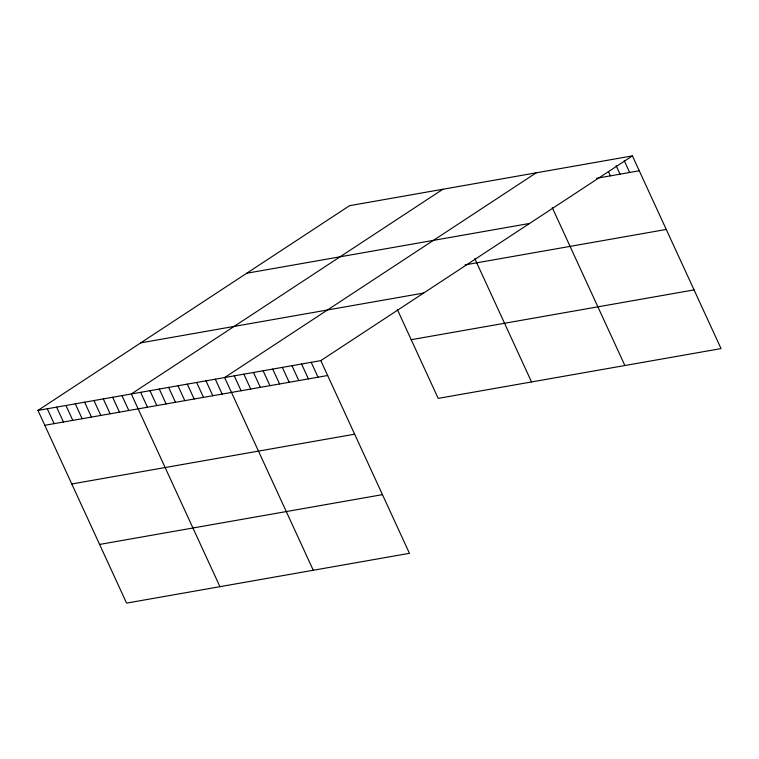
<?xml version="1.0" encoding="UTF-8"?>
<svg xmlns="http://www.w3.org/2000/svg" width="759" height="759" viewBox="0 0 759 759"><rect width="100%" height="100%" fill="white"/><g stroke="black" fill="none" stroke-linecap="round" stroke-linejoin="round"><path stroke-width="1.14" d="M37.95 410.41L320.81 360.62L409.443 553.32L126.582 603.111L37.95 410.41L349.557 205.68L632.418 155.889L721.05 348.59L438.19 398.38L397.299 309.473M442.905 189.247L131.298 393.978L219.93 586.679M536.243 172.815L224.636 377.546L313.268 570.246M320.81 360.62L632.418 155.889M596.527 178.299L639.268 170.775M246.732 273.24L529.583 223.45M465.068 264.872L666.25 229.455M140.785 342.85L423.636 293.059M411.198 339.7L694.058 289.91M44.8 425.296L327.66 375.506M71.792 483.976L354.643 434.186M99.59 544.431L382.451 494.64M624.268 160.775L629.647 172.473M616.118 165.652L620.027 174.162M608.452 171.6L610.416 175.86M552.248 207.615L624.875 365.525M474.811 258.629L531.537 381.948M311.19 362.309L318.04 377.204M301.57 364.007L308.42 378.893M291.959 365.696L298.809 380.582M282.339 367.394L289.188 382.28M272.718 369.083L279.568 383.969M263.107 370.772L269.957 385.667M253.487 372.47L260.337 387.356M243.867 374.159L250.717 389.054M234.256 375.857L241.106 390.743M215.3 379.187L222.15 394.082M205.964 380.828L212.814 395.724M196.638 382.479L203.478 397.365M187.302 384.12L194.152 399.006M177.967 385.762L184.817 400.648M168.631 387.403L175.481 402.298M159.295 389.044L166.145 403.94M149.959 390.695L156.809 405.581M140.624 392.337L147.474 407.222M121.962 395.619L128.812 410.515M112.626 397.261L119.476 412.156M103.29 398.911L110.14 413.797M93.955 400.553L100.805 415.439M84.619 402.194L91.469 417.08M75.283 403.835L82.133 418.721M65.957 405.477L72.798 420.372M56.621 407.118L63.471 422.013M47.286 408.769L54.136 423.655"/></g></svg>
